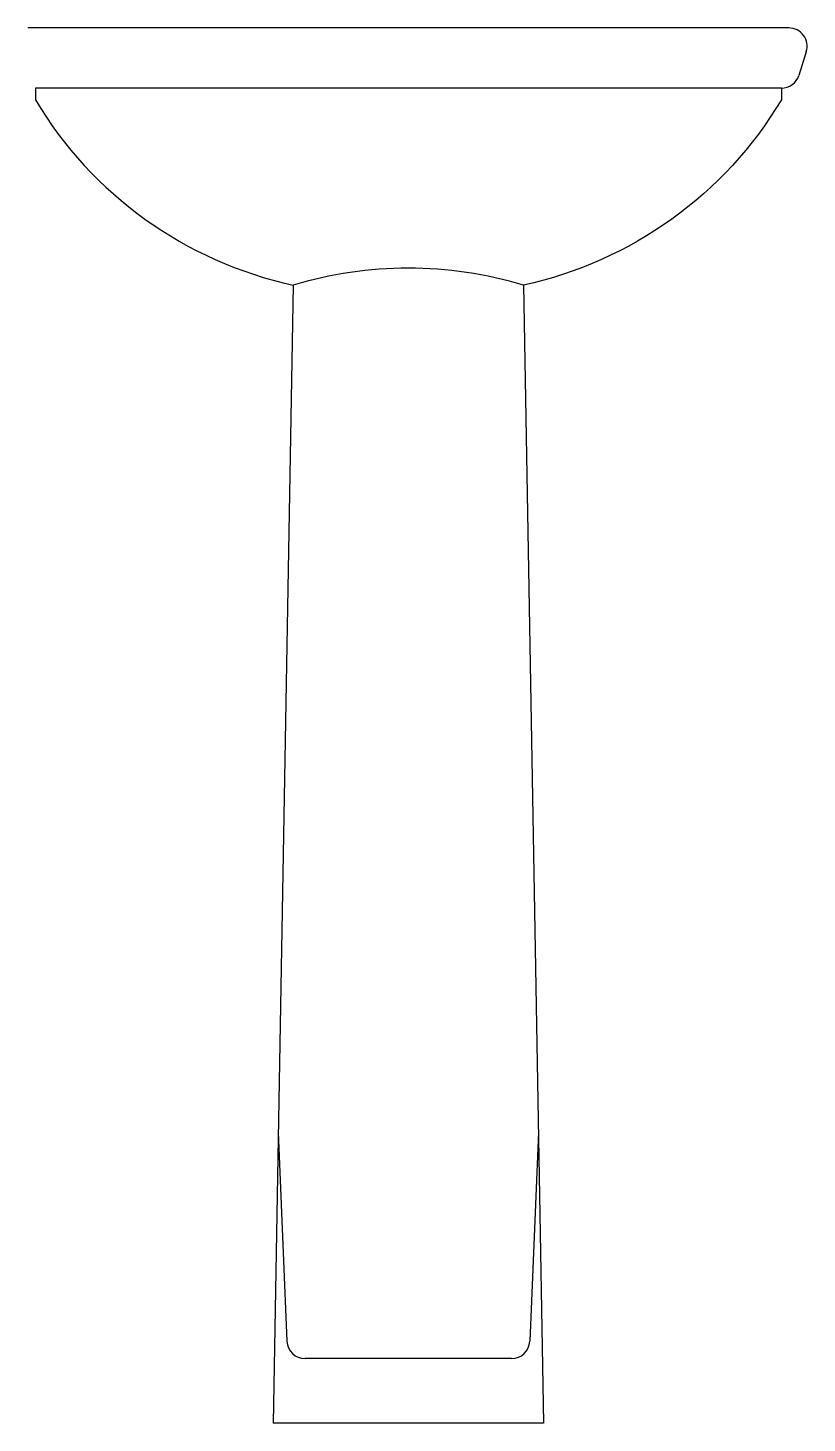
# Model space of a CAD drawing. Header units: millimetres. Extents: x 23.953 to 24.422, y -8.739 to -7.899.
import ezdxf

# ---------------------------------------------------------------- set-up
doc = ezdxf.new("R2010")
doc.units = ezdxf.units.MM
doc.header["$LTSCALE"] = 10

msp = doc.modelspace()

# ---------------------------------------------------------------- linework, layer by layer
for p, q in [((24.4111, -7.89859), (23.95313, -7.89859)), ((24.42161, -7.9129), (24.41714, -7.92717)), ((24.40663, -7.93489), (23.9576, -7.93489)), ((24.11273, -8.05347), (24.10081, -8.73859)), ((24.2515, -8.05347), (24.26342, -8.73859)), ((24.10385, -8.56353), (24.10904, -8.68924)), ((24.26038, -8.56353), (24.25519, -8.68924)), ((24.24418, -8.6998), (24.12005, -8.6998)), ((24.26342, -8.73859), (24.10081, -8.73859))]:
    msp.add_line(p, q)
for points in [[(23.9576, -7.93489), (23.9576, -7.94189, 0.207168), (24.11273, -8.05347, 0.680402)], [(24.40663, -7.93489), (24.40663, -7.94189, -0.207168), (24.2515, -8.05347, -0.680402)]]:
    msp.add_lwpolyline(points, format="xyb")
for centre, radius, start, end in [((24.4111, -7.90961), 0.01102, 342.59943, 90), ((24.40663, -7.92388), 0.01102, 270, 342.59943), ((24.18212, -8.28377), 0.24052, 73.23242, 106.76758), ((24.12005, -8.68878), 0.01102, 182.36239, 270), ((24.24418, -8.68878), 0.01102, 270, 357.63761)]:
    msp.add_arc(centre, radius, start, end)

doc.saveas('drawing.dxf')
